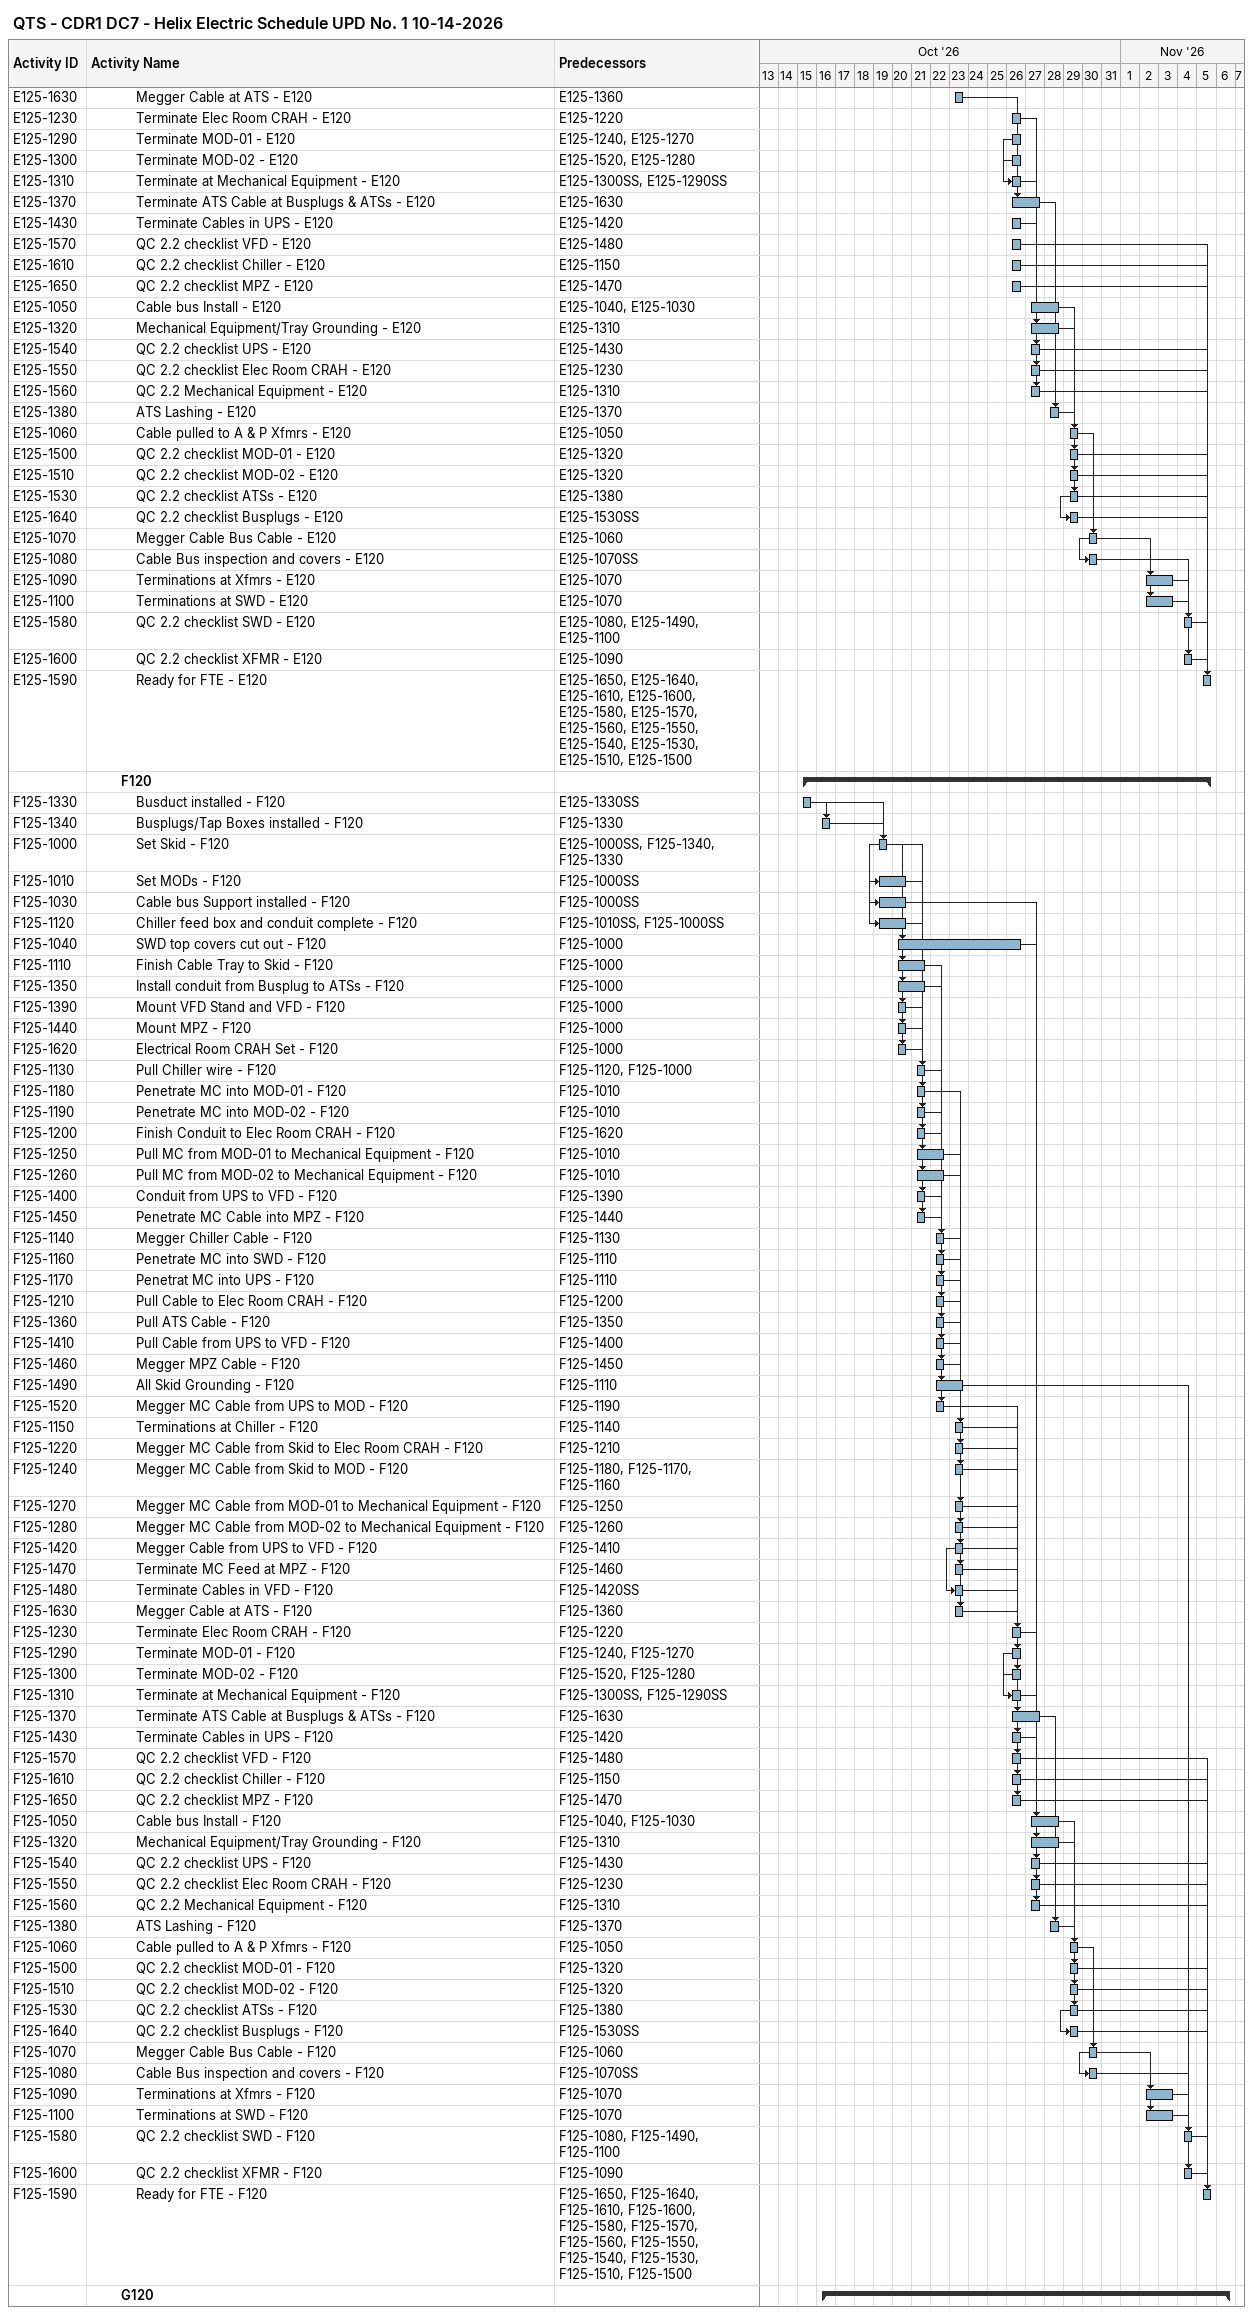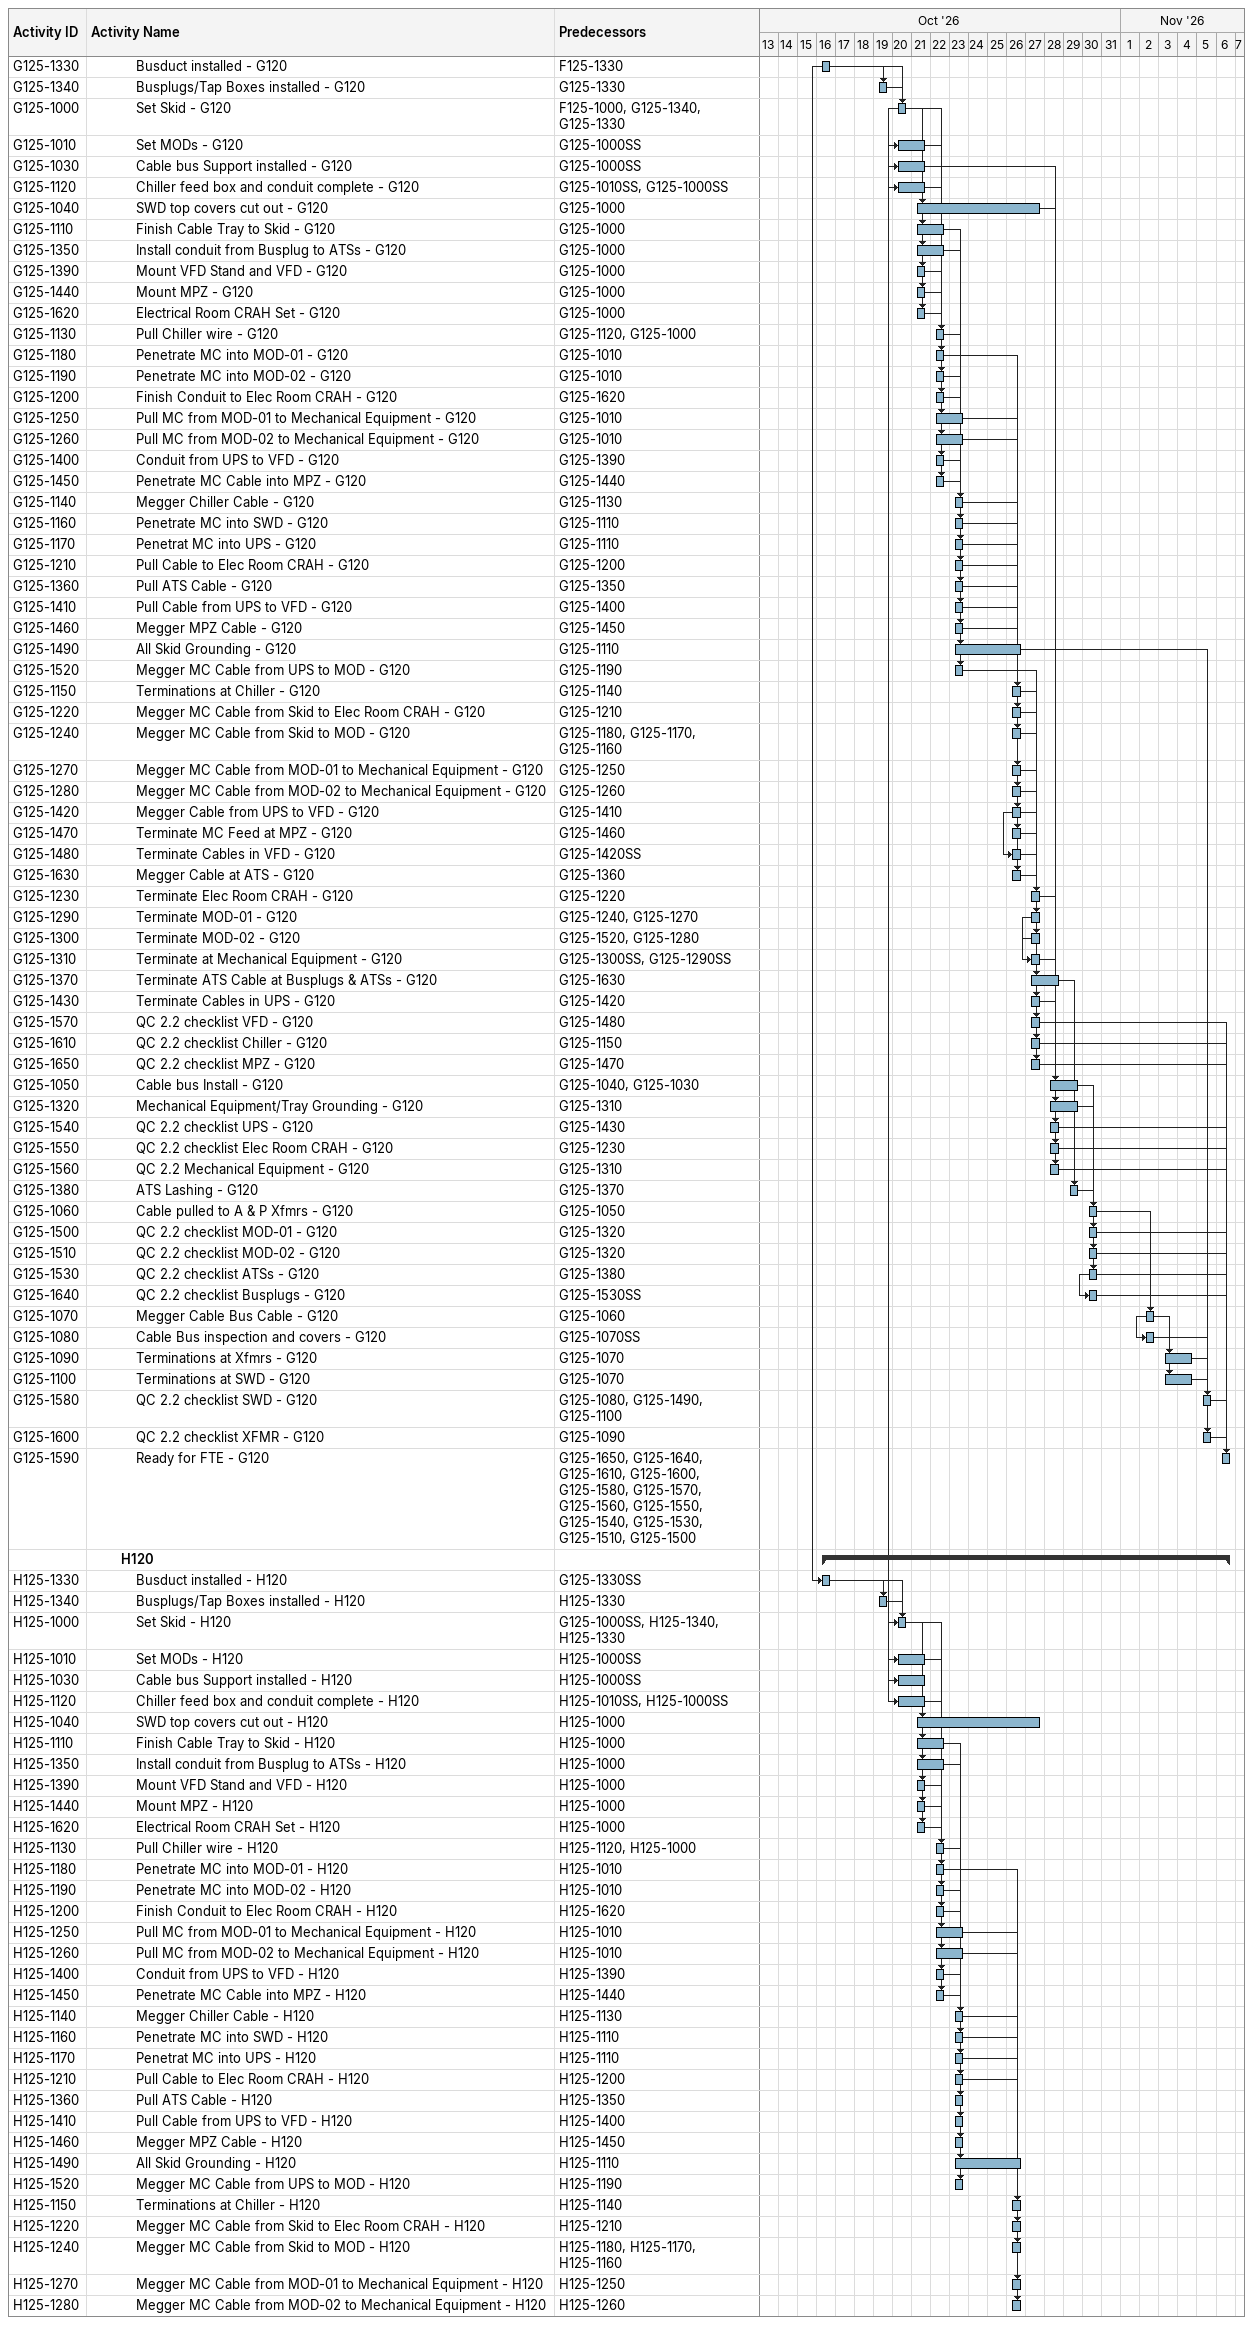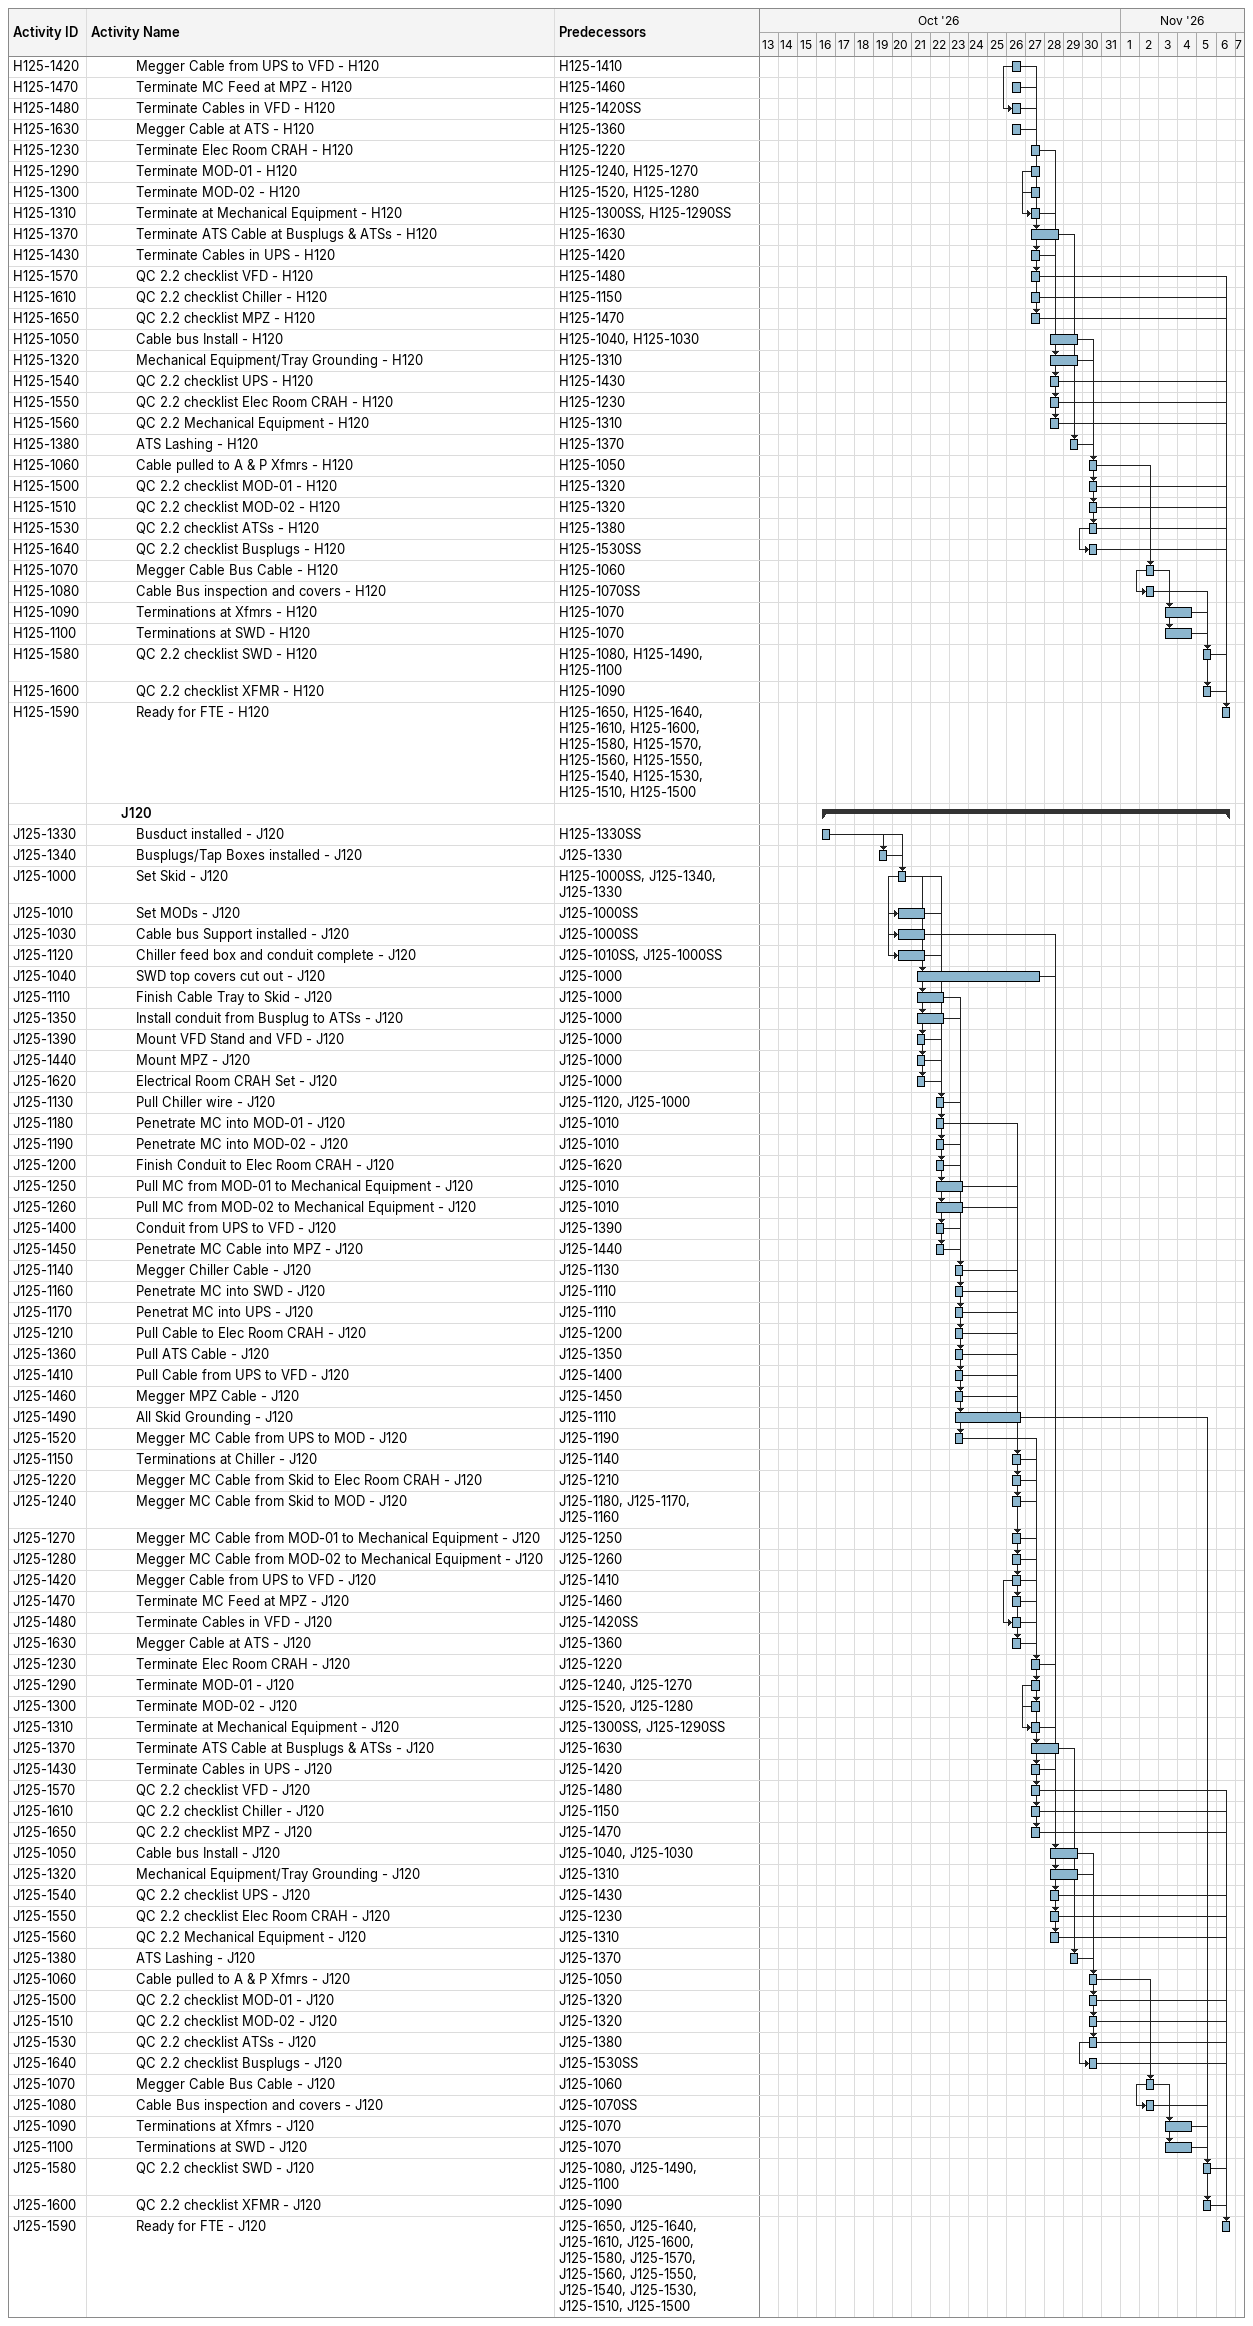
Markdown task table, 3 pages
QTS - CDR1 DC7 - Helix Electric Schedule UPD No. 1 10-14-2026

| ID | Level | Task | Start | Finish | Predecessors |
|---|---|---|---|---|---|
| E125-1630 | 4 | Megger Cable at ATS - E120 | 2026-10-23 | 2026-10-23 | E125-1360 |
| E125-1230 | 4 | Terminate Elec Room CRAH - E120 | 2026-10-26 | 2026-10-26 | E125-1220 |
| E125-1290 | 4 | Terminate MOD-01 - E120 | 2026-10-26 | 2026-10-26 | E125-1240, E125-1270 |
| E125-1300 | 4 | Terminate MOD-02 - E120 | 2026-10-26 | 2026-10-26 | E125-1520, E125-1280 |
| E125-1310 | 4 | Terminate at Mechanical Equipment - E120 | 2026-10-26 | 2026-10-26 | E125-1300SS, E125-1290SS |
| E125-1370 | 4 | Terminate ATS Cable at Busplugs & ATSs - E120 | 2026-10-26 | 2026-10-27 | E125-1630 |
| E125-1430 | 4 | Terminate Cables in UPS - E120 | 2026-10-26 | 2026-10-26 | E125-1420 |
| E125-1570 | 4 | QC 2.2 checklist VFD - E120 | 2026-10-26 | 2026-10-26 | E125-1480 |
| E125-1610 | 4 | QC 2.2 checklist Chiller - E120 | 2026-10-26 | 2026-10-26 | E125-1150 |
| E125-1650 | 4 | QC 2.2 checklist MPZ - E120 | 2026-10-26 | 2026-10-26 | E125-1470 |
| E125-1050 | 4 | Cable bus Install - E120 | 2026-10-27 | 2026-10-28 | E125-1040, E125-1030 |
| E125-1320 | 4 | Mechanical Equipment/Tray Grounding - E120 | 2026-10-27 | 2026-10-28 | E125-1310 |
| E125-1540 | 4 | QC 2.2 checklist UPS - E120 | 2026-10-27 | 2026-10-27 | E125-1430 |
| E125-1550 | 4 | QC 2.2 checklist Elec Room CRAH - E120 | 2026-10-27 | 2026-10-27 | E125-1230 |
| E125-1560 | 4 | QC 2.2 Mechanical Equipment - E120 | 2026-10-27 | 2026-10-27 | E125-1310 |
| E125-1380 | 4 | ATS Lashing - E120 | 2026-10-28 | 2026-10-28 | E125-1370 |
| E125-1060 | 4 | Cable pulled to A & P Xfmrs - E120 | 2026-10-29 | 2026-10-29 | E125-1050 |
| E125-1500 | 4 | QC 2.2 checklist MOD-01 - E120 | 2026-10-29 | 2026-10-29 | E125-1320 |
| E125-1510 | 4 | QC 2.2 checklist MOD-02 - E120 | 2026-10-29 | 2026-10-29 | E125-1320 |
| E125-1530 | 4 | QC 2.2 checklist ATSs - E120 | 2026-10-29 | 2026-10-29 | E125-1380 |
| E125-1640 | 4 | QC 2.2 checklist Busplugs - E120 | 2026-10-29 | 2026-10-29 | E125-1530SS |
| E125-1070 | 4 | Megger Cable Bus Cable - E120 | 2026-10-30 | 2026-10-30 | E125-1060 |
| E125-1080 | 4 | Cable Bus inspection and covers - E120 | 2026-10-30 | 2026-10-30 | E125-1070SS |
| E125-1090 | 4 | Terminations at Xfmrs - E120 | 2026-11-02 | 2026-11-03 | E125-1070 |
| E125-1100 | 4 | Terminations at SWD - E120 | 2026-11-02 | 2026-11-03 | E125-1070 |
| E125-1580 | 4 | QC 2.2 checklist SWD - E120 | 2026-11-04 | 2026-11-04 | E125-1080, E125-1490, E125-1100 |
| E125-1600 | 4 | QC 2.2 checklist XFMR - E120 | 2026-11-04 | 2026-11-04 | E125-1090 |
| E125-1590 | 4 | Ready for FTE - E120 | 2026-11-05 | 2026-11-05 | E125-1650, E125-1640, E125-1610, E125-1600, E125-1580, E125-1570, E125-1560, E125-1550, E125-1540, E125-1530, E125-1510, E125-1500 |
|  | 3 | **F120** | 2026-10-15 | 2026-11-05 |  |
| F125-1330 | 4 | Busduct installed - F120 | 2026-10-15 | 2026-10-15 | E125-1330SS |
| F125-1340 | 4 | Busplugs/Tap Boxes installed - F120 | 2026-10-16 | 2026-10-16 | F125-1330 |
| F125-1000 | 4 | Set Skid - F120 | 2026-10-19 | 2026-10-19 | E125-1000SS, F125-1340, F125-1330 |
| F125-1010 | 4 | Set MODs - F120 | 2026-10-19 | 2026-10-20 | F125-1000SS |
| F125-1030 | 4 | Cable bus Support installed - F120 | 2026-10-19 | 2026-10-20 | F125-1000SS |
| F125-1120 | 4 | Chiller feed box and conduit complete - F120 | 2026-10-19 | 2026-10-20 | F125-1010SS, F125-1000SS |
| F125-1040 | 4 | SWD top covers cut out - F120 | 2026-10-20 | 2026-10-26 | F125-1000 |
| F125-1110 | 4 | Finish Cable Tray to Skid - F120 | 2026-10-20 | 2026-10-21 | F125-1000 |
| F125-1350 | 4 | Install conduit from Busplug to ATSs - F120 | 2026-10-20 | 2026-10-21 | F125-1000 |
| F125-1390 | 4 | Mount VFD Stand and VFD - F120 | 2026-10-20 | 2026-10-20 | F125-1000 |
| F125-1440 | 4 | Mount MPZ - F120 | 2026-10-20 | 2026-10-20 | F125-1000 |
| F125-1620 | 4 | Electrical Room CRAH Set - F120 | 2026-10-20 | 2026-10-20 | F125-1000 |
| F125-1130 | 4 | Pull Chiller wire - F120 | 2026-10-21 | 2026-10-21 | F125-1120, F125-1000 |
| F125-1180 | 4 | Penetrate MC into MOD-01 - F120 | 2026-10-21 | 2026-10-21 | F125-1010 |
| F125-1190 | 4 | Penetrate MC into MOD-02 - F120 | 2026-10-21 | 2026-10-21 | F125-1010 |
| F125-1200 | 4 | Finish Conduit to Elec Room CRAH - F120 | 2026-10-21 | 2026-10-21 | F125-1620 |
| F125-1250 | 4 | Pull MC from MOD-01 to Mechanical Equipment - F120 | 2026-10-21 | 2026-10-22 | F125-1010 |
| F125-1260 | 4 | Pull MC from MOD-02 to Mechanical Equipment - F120 | 2026-10-21 | 2026-10-22 | F125-1010 |
| F125-1400 | 4 | Conduit from UPS to VFD - F120 | 2026-10-21 | 2026-10-21 | F125-1390 |
| F125-1450 | 4 | Penetrate MC Cable into MPZ - F120 | 2026-10-21 | 2026-10-21 | F125-1440 |
| F125-1140 | 4 | Megger Chiller Cable - F120 | 2026-10-22 | 2026-10-22 | F125-1130 |
| F125-1160 | 4 | Penetrate MC into SWD - F120 | 2026-10-22 | 2026-10-22 | F125-1110 |
| F125-1170 | 4 | Penetrat MC into UPS - F120 | 2026-10-22 | 2026-10-22 | F125-1110 |
| F125-1210 | 4 | Pull Cable to Elec Room CRAH - F120 | 2026-10-22 | 2026-10-22 | F125-1200 |
| F125-1360 | 4 | Pull ATS Cable - F120 | 2026-10-22 | 2026-10-22 | F125-1350 |
| F125-1410 | 4 | Pull Cable from UPS to VFD - F120 | 2026-10-22 | 2026-10-22 | F125-1400 |
| F125-1460 | 4 | Megger MPZ Cable - F120 | 2026-10-22 | 2026-10-22 | F125-1450 |
| F125-1490 | 4 | All Skid Grounding - F120 | 2026-10-22 | 2026-10-23 | F125-1110 |
| F125-1520 | 4 | Megger MC Cable from UPS to MOD - F120 | 2026-10-22 | 2026-10-22 | F125-1190 |
| F125-1150 | 4 | Terminations at Chiller - F120 | 2026-10-23 | 2026-10-23 | F125-1140 |
| F125-1220 | 4 | Megger MC Cable from Skid to Elec Room CRAH - F120 | 2026-10-23 | 2026-10-23 | F125-1210 |
| F125-1240 | 4 | Megger MC Cable from Skid to MOD - F120 | 2026-10-23 | 2026-10-23 | F125-1180, F125-1170, F125-1160 |
| F125-1270 | 4 | Megger MC Cable from MOD-01 to Mechanical Equipment - F120 | 2026-10-23 | 2026-10-23 | F125-1250 |
| F125-1280 | 4 | Megger MC Cable from MOD-02 to Mechanical Equipment - F120 | 2026-10-23 | 2026-10-23 | F125-1260 |
| F125-1420 | 4 | Megger Cable from UPS to VFD - F120 | 2026-10-23 | 2026-10-23 | F125-1410 |
| F125-1470 | 4 | Terminate MC Feed at MPZ - F120 | 2026-10-23 | 2026-10-23 | F125-1460 |
| F125-1480 | 4 | Terminate Cables in VFD - F120 | 2026-10-23 | 2026-10-23 | F125-1420SS |
| F125-1630 | 4 | Megger Cable at ATS - F120 | 2026-10-23 | 2026-10-23 | F125-1360 |
| F125-1230 | 4 | Terminate Elec Room CRAH - F120 | 2026-10-26 | 2026-10-26 | F125-1220 |
| F125-1290 | 4 | Terminate MOD-01 - F120 | 2026-10-26 | 2026-10-26 | F125-1240, F125-1270 |
| F125-1300 | 4 | Terminate MOD-02 - F120 | 2026-10-26 | 2026-10-26 | F125-1520, F125-1280 |
| F125-1310 | 4 | Terminate at Mechanical Equipment - F120 | 2026-10-26 | 2026-10-26 | F125-1300SS, F125-1290SS |
| F125-1370 | 4 | Terminate ATS Cable at Busplugs & ATSs - F120 | 2026-10-26 | 2026-10-27 | F125-1630 |
| F125-1430 | 4 | Terminate Cables in UPS - F120 | 2026-10-26 | 2026-10-26 | F125-1420 |
| F125-1570 | 4 | QC 2.2 checklist VFD - F120 | 2026-10-26 | 2026-10-26 | F125-1480 |
| F125-1610 | 4 | QC 2.2 checklist Chiller - F120 | 2026-10-26 | 2026-10-26 | F125-1150 |
| F125-1650 | 4 | QC 2.2 checklist MPZ - F120 | 2026-10-26 | 2026-10-26 | F125-1470 |
| F125-1050 | 4 | Cable bus Install - F120 | 2026-10-27 | 2026-10-28 | F125-1040, F125-1030 |
| F125-1320 | 4 | Mechanical Equipment/Tray Grounding - F120 | 2026-10-27 | 2026-10-28 | F125-1310 |
| F125-1540 | 4 | QC 2.2 checklist UPS - F120 | 2026-10-27 | 2026-10-27 | F125-1430 |
| F125-1550 | 4 | QC 2.2 checklist Elec Room CRAH - F120 | 2026-10-27 | 2026-10-27 | F125-1230 |
| F125-1560 | 4 | QC 2.2 Mechanical Equipment - F120 | 2026-10-27 | 2026-10-27 | F125-1310 |
| F125-1380 | 4 | ATS Lashing - F120 | 2026-10-28 | 2026-10-28 | F125-1370 |
| F125-1060 | 4 | Cable pulled to A & P Xfmrs - F120 | 2026-10-29 | 2026-10-29 | F125-1050 |
| F125-1500 | 4 | QC 2.2 checklist MOD-01 - F120 | 2026-10-29 | 2026-10-29 | F125-1320 |
| F125-1510 | 4 | QC 2.2 checklist MOD-02 - F120 | 2026-10-29 | 2026-10-29 | F125-1320 |
| F125-1530 | 4 | QC 2.2 checklist ATSs - F120 | 2026-10-29 | 2026-10-29 | F125-1380 |
| F125-1640 | 4 | QC 2.2 checklist Busplugs - F120 | 2026-10-29 | 2026-10-29 | F125-1530SS |
| F125-1070 | 4 | Megger Cable Bus Cable - F120 | 2026-10-30 | 2026-10-30 | F125-1060 |
| F125-1080 | 4 | Cable Bus inspection and covers - F120 | 2026-10-30 | 2026-10-30 | F125-1070SS |
| F125-1090 | 4 | Terminations at Xfmrs - F120 | 2026-11-02 | 2026-11-03 | F125-1070 |
| F125-1100 | 4 | Terminations at SWD - F120 | 2026-11-02 | 2026-11-03 | F125-1070 |
| F125-1580 | 4 | QC 2.2 checklist SWD - F120 | 2026-11-04 | 2026-11-04 | F125-1080, F125-1490, F125-1100 |
| F125-1600 | 4 | QC 2.2 checklist XFMR - F120 | 2026-11-04 | 2026-11-04 | F125-1090 |
| F125-1590 | 4 | Ready for FTE - F120 | 2026-11-05 | 2026-11-05 | F125-1650, F125-1640, F125-1610, F125-1600, F125-1580, F125-1570, F125-1560, F125-1550, F125-1540, F125-1530, F125-1510, F125-1500 |
|  | 3 | **G120** | 2026-10-16 | 2026-11-06 |  |
| G125-1330 | 4 | Busduct installed - G120 | 2026-10-16 | 2026-10-16 | F125-1330 |
| G125-1340 | 4 | Busplugs/Tap Boxes installed - G120 | 2026-10-19 | 2026-10-19 | G125-1330 |
| G125-1000 | 4 | Set Skid - G120 | 2026-10-20 | 2026-10-20 | F125-1000, G125-1340, G125-1330 |
| G125-1010 | 4 | Set MODs - G120 | 2026-10-20 | 2026-10-21 | G125-1000SS |
| G125-1030 | 4 | Cable bus Support installed - G120 | 2026-10-20 | 2026-10-21 | G125-1000SS |
| G125-1120 | 4 | Chiller feed box and conduit complete - G120 | 2026-10-20 | 2026-10-21 | G125-1010SS, G125-1000SS |
| G125-1040 | 4 | SWD top covers cut out - G120 | 2026-10-21 | 2026-10-27 | G125-1000 |
| G125-1110 | 4 | Finish Cable Tray to Skid - G120 | 2026-10-21 | 2026-10-22 | G125-1000 |
| G125-1350 | 4 | Install conduit from Busplug to ATSs - G120 | 2026-10-21 | 2026-10-22 | G125-1000 |
| G125-1390 | 4 | Mount VFD Stand and VFD - G120 | 2026-10-21 | 2026-10-21 | G125-1000 |
| G125-1440 | 4 | Mount MPZ - G120 | 2026-10-21 | 2026-10-21 | G125-1000 |
| G125-1620 | 4 | Electrical Room CRAH Set - G120 | 2026-10-21 | 2026-10-21 | G125-1000 |
| G125-1130 | 4 | Pull Chiller wire - G120 | 2026-10-22 | 2026-10-22 | G125-1120, G125-1000 |
| G125-1180 | 4 | Penetrate MC into MOD-01 - G120 | 2026-10-22 | 2026-10-22 | G125-1010 |
| G125-1190 | 4 | Penetrate MC into MOD-02 - G120 | 2026-10-22 | 2026-10-22 | G125-1010 |
| G125-1200 | 4 | Finish Conduit to Elec Room CRAH - G120 | 2026-10-22 | 2026-10-22 | G125-1620 |
| G125-1250 | 4 | Pull MC from MOD-01 to Mechanical Equipment - G120 | 2026-10-22 | 2026-10-23 | G125-1010 |
| G125-1260 | 4 | Pull MC from MOD-02 to Mechanical Equipment - G120 | 2026-10-22 | 2026-10-23 | G125-1010 |
| G125-1400 | 4 | Conduit from UPS to VFD - G120 | 2026-10-22 | 2026-10-22 | G125-1390 |
| G125-1450 | 4 | Penetrate MC Cable into MPZ - G120 | 2026-10-22 | 2026-10-22 | G125-1440 |
| G125-1140 | 4 | Megger Chiller Cable - G120 | 2026-10-23 | 2026-10-23 | G125-1130 |
| G125-1160 | 4 | Penetrate MC into SWD - G120 | 2026-10-23 | 2026-10-23 | G125-1110 |
| G125-1170 | 4 | Penetrat MC into UPS - G120 | 2026-10-23 | 2026-10-23 | G125-1110 |
| G125-1210 | 4 | Pull Cable to Elec Room CRAH - G120 | 2026-10-23 | 2026-10-23 | G125-1200 |
| G125-1360 | 4 | Pull ATS Cable - G120 | 2026-10-23 | 2026-10-23 | G125-1350 |
| G125-1410 | 4 | Pull Cable from UPS to VFD - G120 | 2026-10-23 | 2026-10-23 | G125-1400 |
| G125-1460 | 4 | Megger MPZ Cable - G120 | 2026-10-23 | 2026-10-23 | G125-1450 |
| G125-1490 | 4 | All Skid Grounding - G120 | 2026-10-23 | 2026-10-26 | G125-1110 |
| G125-1520 | 4 | Megger MC Cable from UPS to MOD - G120 | 2026-10-23 | 2026-10-23 | G125-1190 |
| G125-1150 | 4 | Terminations at Chiller - G120 | 2026-10-26 | 2026-10-26 | G125-1140 |
| G125-1220 | 4 | Megger MC Cable from Skid to Elec Room CRAH - G120 | 2026-10-26 | 2026-10-26 | G125-1210 |
| G125-1240 | 4 | Megger MC Cable from Skid to MOD - G120 | 2026-10-26 | 2026-10-26 | G125-1180, G125-1170, G125-1160 |
| G125-1270 | 4 | Megger MC Cable from MOD-01 to Mechanical Equipment - G120 | 2026-10-26 | 2026-10-26 | G125-1250 |
| G125-1280 | 4 | Megger MC Cable from MOD-02 to Mechanical Equipment - G120 | 2026-10-26 | 2026-10-26 | G125-1260 |
| G125-1420 | 4 | Megger Cable from UPS to VFD - G120 | 2026-10-26 | 2026-10-26 | G125-1410 |
| G125-1470 | 4 | Terminate MC Feed at MPZ - G120 | 2026-10-26 | 2026-10-26 | G125-1460 |
| G125-1480 | 4 | Terminate Cables in VFD - G120 | 2026-10-26 | 2026-10-26 | G125-1420SS |
| G125-1630 | 4 | Megger Cable at ATS - G120 | 2026-10-26 | 2026-10-26 | G125-1360 |
| G125-1230 | 4 | Terminate Elec Room CRAH - G120 | 2026-10-27 | 2026-10-27 | G125-1220 |
| G125-1290 | 4 | Terminate MOD-01 - G120 | 2026-10-27 | 2026-10-27 | G125-1240, G125-1270 |
| G125-1300 | 4 | Terminate MOD-02 - G120 | 2026-10-27 | 2026-10-27 | G125-1520, G125-1280 |
| G125-1310 | 4 | Terminate at Mechanical Equipment - G120 | 2026-10-27 | 2026-10-27 | G125-1300SS, G125-1290SS |
| G125-1370 | 4 | Terminate ATS Cable at Busplugs & ATSs - G120 | 2026-10-27 | 2026-10-28 | G125-1630 |
| G125-1430 | 4 | Terminate Cables in UPS - G120 | 2026-10-27 | 2026-10-27 | G125-1420 |
| G125-1570 | 4 | QC 2.2 checklist VFD - G120 | 2026-10-27 | 2026-10-27 | G125-1480 |
| G125-1610 | 4 | QC 2.2 checklist Chiller - G120 | 2026-10-27 | 2026-10-27 | G125-1150 |
| G125-1650 | 4 | QC 2.2 checklist MPZ - G120 | 2026-10-27 | 2026-10-27 | G125-1470 |
| G125-1050 | 4 | Cable bus Install - G120 | 2026-10-28 | 2026-10-29 | G125-1040, G125-1030 |
| G125-1320 | 4 | Mechanical Equipment/Tray Grounding - G120 | 2026-10-28 | 2026-10-29 | G125-1310 |
| G125-1540 | 4 | QC 2.2 checklist UPS - G120 | 2026-10-28 | 2026-10-28 | G125-1430 |
| G125-1550 | 4 | QC 2.2 checklist Elec Room CRAH - G120 | 2026-10-28 | 2026-10-28 | G125-1230 |
| G125-1560 | 4 | QC 2.2 Mechanical Equipment - G120 | 2026-10-28 | 2026-10-28 | G125-1310 |
| G125-1380 | 4 | ATS Lashing - G120 | 2026-10-29 | 2026-10-29 | G125-1370 |
| G125-1060 | 4 | Cable pulled to A & P Xfmrs - G120 | 2026-10-30 | 2026-10-30 | G125-1050 |
| G125-1500 | 4 | QC 2.2 checklist MOD-01 - G120 | 2026-10-30 | 2026-10-30 | G125-1320 |
| G125-1510 | 4 | QC 2.2 checklist MOD-02 - G120 | 2026-10-30 | 2026-10-30 | G125-1320 |
| G125-1530 | 4 | QC 2.2 checklist ATSs - G120 | 2026-10-30 | 2026-10-30 | G125-1380 |
| G125-1640 | 4 | QC 2.2 checklist Busplugs - G120 | 2026-10-30 | 2026-10-30 | G125-1530SS |
| G125-1070 | 4 | Megger Cable Bus Cable - G120 | 2026-11-02 | 2026-11-02 | G125-1060 |
| G125-1080 | 4 | Cable Bus inspection and covers - G120 | 2026-11-02 | 2026-11-02 | G125-1070SS |
| G125-1090 | 4 | Terminations at Xfmrs - G120 | 2026-11-03 | 2026-11-04 | G125-1070 |
| G125-1100 | 4 | Terminations at SWD - G120 | 2026-11-03 | 2026-11-04 | G125-1070 |
| G125-1580 | 4 | QC 2.2 checklist SWD - G120 | 2026-11-05 | 2026-11-05 | G125-1080, G125-1490, G125-1100 |
| G125-1600 | 4 | QC 2.2 checklist XFMR - G120 | 2026-11-05 | 2026-11-05 | G125-1090 |
| G125-1590 | 4 | Ready for FTE - G120 | 2026-11-06 | 2026-11-06 | G125-1650, G125-1640, G125-1610, G125-1600, G125-1580, G125-1570, G125-1560, G125-1550, G125-1540, G125-1530, G125-1510, G125-1500 |
|  | 3 | **H120** | 2026-10-16 | 2026-11-06 |  |
| H125-1330 | 4 | Busduct installed - H120 | 2026-10-16 | 2026-10-16 | G125-1330SS |
| H125-1340 | 4 | Busplugs/Tap Boxes installed - H120 | 2026-10-19 | 2026-10-19 | H125-1330 |
| H125-1000 | 4 | Set Skid - H120 | 2026-10-20 | 2026-10-20 | G125-1000SS, H125-1340, H125-1330 |
| H125-1010 | 4 | Set MODs - H120 | 2026-10-20 | 2026-10-21 | H125-1000SS |
| H125-1030 | 4 | Cable bus Support installed - H120 | 2026-10-20 | 2026-10-21 | H125-1000SS |
| H125-1120 | 4 | Chiller feed box and conduit complete - H120 | 2026-10-20 | 2026-10-21 | H125-1010SS, H125-1000SS |
| H125-1040 | 4 | SWD top covers cut out - H120 | 2026-10-21 | 2026-10-27 | H125-1000 |
| H125-1110 | 4 | Finish Cable Tray to Skid - H120 | 2026-10-21 | 2026-10-22 | H125-1000 |
| H125-1350 | 4 | Install conduit from Busplug to ATSs - H120 | 2026-10-21 | 2026-10-22 | H125-1000 |
| H125-1390 | 4 | Mount VFD Stand and VFD - H120 | 2026-10-21 | 2026-10-21 | H125-1000 |
| H125-1440 | 4 | Mount MPZ - H120 | 2026-10-21 | 2026-10-21 | H125-1000 |
| H125-1620 | 4 | Electrical Room CRAH Set - H120 | 2026-10-21 | 2026-10-21 | H125-1000 |
| H125-1130 | 4 | Pull Chiller wire - H120 | 2026-10-22 | 2026-10-22 | H125-1120, H125-1000 |
| H125-1180 | 4 | Penetrate MC into MOD-01 - H120 | 2026-10-22 | 2026-10-22 | H125-1010 |
| H125-1190 | 4 | Penetrate MC into MOD-02 - H120 | 2026-10-22 | 2026-10-22 | H125-1010 |
| H125-1200 | 4 | Finish Conduit to Elec Room CRAH - H120 | 2026-10-22 | 2026-10-22 | H125-1620 |
| H125-1250 | 4 | Pull MC from MOD-01 to Mechanical Equipment - H120 | 2026-10-22 | 2026-10-23 | H125-1010 |
| H125-1260 | 4 | Pull MC from MOD-02 to Mechanical Equipment - H120 | 2026-10-22 | 2026-10-23 | H125-1010 |
| H125-1400 | 4 | Conduit from UPS to VFD - H120 | 2026-10-22 | 2026-10-22 | H125-1390 |
| H125-1450 | 4 | Penetrate MC Cable into MPZ - H120 | 2026-10-22 | 2026-10-22 | H125-1440 |
| H125-1140 | 4 | Megger Chiller Cable - H120 | 2026-10-23 | 2026-10-23 | H125-1130 |
| H125-1160 | 4 | Penetrate MC into SWD - H120 | 2026-10-23 | 2026-10-23 | H125-1110 |
| H125-1170 | 4 | Penetrat MC into UPS - H120 | 2026-10-23 | 2026-10-23 | H125-1110 |
| H125-1210 | 4 | Pull Cable to Elec Room CRAH - H120 | 2026-10-23 | 2026-10-23 | H125-1200 |
| H125-1360 | 4 | Pull ATS Cable - H120 | 2026-10-23 | 2026-10-23 | H125-1350 |
| H125-1410 | 4 | Pull Cable from UPS to VFD - H120 | 2026-10-23 | 2026-10-23 | H125-1400 |
| H125-1460 | 4 | Megger MPZ Cable - H120 | 2026-10-23 | 2026-10-23 | H125-1450 |
| H125-1490 | 4 | All Skid Grounding - H120 | 2026-10-23 | 2026-10-26 | H125-1110 |
| H125-1520 | 4 | Megger MC Cable from UPS to MOD - H120 | 2026-10-23 | 2026-10-23 | H125-1190 |
| H125-1150 | 4 | Terminations at Chiller - H120 | 2026-10-26 | 2026-10-26 | H125-1140 |
| H125-1220 | 4 | Megger MC Cable from Skid to Elec Room CRAH - H120 | 2026-10-26 | 2026-10-26 | H125-1210 |
| H125-1240 | 4 | Megger MC Cable from Skid to MOD - H120 | 2026-10-26 | 2026-10-26 | H125-1180, H125-1170, H125-1160 |
| H125-1270 | 4 | Megger MC Cable from MOD-01 to Mechanical Equipment - H120 | 2026-10-26 | 2026-10-26 | H125-1250 |
| H125-1280 | 4 | Megger MC Cable from MOD-02 to Mechanical Equipment - H120 | 2026-10-26 | 2026-10-26 | H125-1260 |
| H125-1420 | 4 | Megger Cable from UPS to VFD - H120 | 2026-10-26 | 2026-10-26 | H125-1410 |
| H125-1470 | 4 | Terminate MC Feed at MPZ - H120 | 2026-10-26 | 2026-10-26 | H125-1460 |
| H125-1480 | 4 | Terminate Cables in VFD - H120 | 2026-10-26 | 2026-10-26 | H125-1420SS |
| H125-1630 | 4 | Megger Cable at ATS - H120 | 2026-10-26 | 2026-10-26 | H125-1360 |
| H125-1230 | 4 | Terminate Elec Room CRAH - H120 | 2026-10-27 | 2026-10-27 | H125-1220 |
| H125-1290 | 4 | Terminate MOD-01 - H120 | 2026-10-27 | 2026-10-27 | H125-1240, H125-1270 |
| H125-1300 | 4 | Terminate MOD-02 - H120 | 2026-10-27 | 2026-10-27 | H125-1520, H125-1280 |
| H125-1310 | 4 | Terminate at Mechanical Equipment - H120 | 2026-10-27 | 2026-10-27 | H125-1300SS, H125-1290SS |
| H125-1370 | 4 | Terminate ATS Cable at Busplugs & ATSs - H120 | 2026-10-27 | 2026-10-28 | H125-1630 |
| H125-1430 | 4 | Terminate Cables in UPS - H120 | 2026-10-27 | 2026-10-27 | H125-1420 |
| H125-1570 | 4 | QC 2.2 checklist VFD - H120 | 2026-10-27 | 2026-10-27 | H125-1480 |
| H125-1610 | 4 | QC 2.2 checklist Chiller - H120 | 2026-10-27 | 2026-10-27 | H125-1150 |
| H125-1650 | 4 | QC 2.2 checklist MPZ - H120 | 2026-10-27 | 2026-10-27 | H125-1470 |
| H125-1050 | 4 | Cable bus Install - H120 | 2026-10-28 | 2026-10-29 | H125-1040, H125-1030 |
| H125-1320 | 4 | Mechanical Equipment/Tray Grounding - H120 | 2026-10-28 | 2026-10-29 | H125-1310 |
| H125-1540 | 4 | QC 2.2 checklist UPS - H120 | 2026-10-28 | 2026-10-28 | H125-1430 |
| H125-1550 | 4 | QC 2.2 checklist Elec Room CRAH - H120 | 2026-10-28 | 2026-10-28 | H125-1230 |
| H125-1560 | 4 | QC 2.2 Mechanical Equipment - H120 | 2026-10-28 | 2026-10-28 | H125-1310 |
| H125-1380 | 4 | ATS Lashing - H120 | 2026-10-29 | 2026-10-29 | H125-1370 |
| H125-1060 | 4 | Cable pulled to A & P Xfmrs - H120 | 2026-10-30 | 2026-10-30 | H125-1050 |
| H125-1500 | 4 | QC 2.2 checklist MOD-01 - H120 | 2026-10-30 | 2026-10-30 | H125-1320 |
| H125-1510 | 4 | QC 2.2 checklist MOD-02 - H120 | 2026-10-30 | 2026-10-30 | H125-1320 |
| H125-1530 | 4 | QC 2.2 checklist ATSs - H120 | 2026-10-30 | 2026-10-30 | H125-1380 |
| H125-1640 | 4 | QC 2.2 checklist Busplugs - H120 | 2026-10-30 | 2026-10-30 | H125-1530SS |
| H125-1070 | 4 | Megger Cable Bus Cable - H120 | 2026-11-02 | 2026-11-02 | H125-1060 |
| H125-1080 | 4 | Cable Bus inspection and covers - H120 | 2026-11-02 | 2026-11-02 | H125-1070SS |
| H125-1090 | 4 | Terminations at Xfmrs - H120 | 2026-11-03 | 2026-11-04 | H125-1070 |
| H125-1100 | 4 | Terminations at SWD - H120 | 2026-11-03 | 2026-11-04 | H125-1070 |
| H125-1580 | 4 | QC 2.2 checklist SWD - H120 | 2026-11-05 | 2026-11-05 | H125-1080, H125-1490, H125-1100 |
| H125-1600 | 4 | QC 2.2 checklist XFMR - H120 | 2026-11-05 | 2026-11-05 | H125-1090 |
| H125-1590 | 4 | Ready for FTE - H120 | 2026-11-06 | 2026-11-06 | H125-1650, H125-1640, H125-1610, H125-1600, H125-1580, H125-1570, H125-1560, H125-1550, H125-1540, H125-1530, H125-1510, H125-1500 |
|  | 3 | **J120** | 2026-10-16 | 2026-11-06 |  |
| J125-1330 | 4 | Busduct installed - J120 | 2026-10-16 | 2026-10-16 | H125-1330SS |
| J125-1340 | 4 | Busplugs/Tap Boxes installed - J120 | 2026-10-19 | 2026-10-19 | J125-1330 |
| J125-1000 | 4 | Set Skid - J120 | 2026-10-20 | 2026-10-20 | H125-1000SS, J125-1340, J125-1330 |
| J125-1010 | 4 | Set MODs - J120 | 2026-10-20 | 2026-10-21 | J125-1000SS |
| J125-1030 | 4 | Cable bus Support installed - J120 | 2026-10-20 | 2026-10-21 | J125-1000SS |
| J125-1120 | 4 | Chiller feed box and conduit complete - J120 | 2026-10-20 | 2026-10-21 | J125-1010SS, J125-1000SS |
| J125-1040 | 4 | SWD top covers cut out - J120 | 2026-10-21 | 2026-10-27 | J125-1000 |
| J125-1110 | 4 | Finish Cable Tray to Skid - J120 | 2026-10-21 | 2026-10-22 | J125-1000 |
| J125-1350 | 4 | Install conduit from Busplug to ATSs - J120 | 2026-10-21 | 2026-10-22 | J125-1000 |
| J125-1390 | 4 | Mount VFD Stand and VFD - J120 | 2026-10-21 | 2026-10-21 | J125-1000 |
| J125-1440 | 4 | Mount MPZ - J120 | 2026-10-21 | 2026-10-21 | J125-1000 |
| J125-1620 | 4 | Electrical Room CRAH Set - J120 | 2026-10-21 | 2026-10-21 | J125-1000 |
| J125-1130 | 4 | Pull Chiller wire - J120 | 2026-10-22 | 2026-10-22 | J125-1120, J125-1000 |
| J125-1180 | 4 | Penetrate MC into MOD-01 - J120 | 2026-10-22 | 2026-10-22 | J125-1010 |
| J125-1190 | 4 | Penetrate MC into MOD-02 - J120 | 2026-10-22 | 2026-10-22 | J125-1010 |
| J125-1200 | 4 | Finish Conduit to Elec Room CRAH - J120 | 2026-10-22 | 2026-10-22 | J125-1620 |
| J125-1250 | 4 | Pull MC from MOD-01 to Mechanical Equipment - J120 | 2026-10-22 | 2026-10-23 | J125-1010 |
| J125-1260 | 4 | Pull MC from MOD-02 to Mechanical Equipment - J120 | 2026-10-22 | 2026-10-23 | J125-1010 |
| J125-1400 | 4 | Conduit from UPS to VFD - J120 | 2026-10-22 | 2026-10-22 | J125-1390 |
| J125-1450 | 4 | Penetrate MC Cable into MPZ - J120 | 2026-10-22 | 2026-10-22 | J125-1440 |
| J125-1140 | 4 | Megger Chiller Cable - J120 | 2026-10-23 | 2026-10-23 | J125-1130 |
| J125-1160 | 4 | Penetrate MC into SWD - J120 | 2026-10-23 | 2026-10-23 | J125-1110 |
| J125-1170 | 4 | Penetrat MC into UPS - J120 | 2026-10-23 | 2026-10-23 | J125-1110 |
| J125-1210 | 4 | Pull Cable to Elec Room CRAH - J120 | 2026-10-23 | 2026-10-23 | J125-1200 |
| J125-1360 | 4 | Pull ATS Cable - J120 | 2026-10-23 | 2026-10-23 | J125-1350 |
| J125-1410 | 4 | Pull Cable from UPS to VFD - J120 | 2026-10-23 | 2026-10-23 | J125-1400 |
| J125-1460 | 4 | Megger MPZ Cable - J120 | 2026-10-23 | 2026-10-23 | J125-1450 |
| J125-1490 | 4 | All Skid Grounding - J120 | 2026-10-23 | 2026-10-26 | J125-1110 |
| J125-1520 | 4 | Megger MC Cable from UPS to MOD - J120 | 2026-10-23 | 2026-10-23 | J125-1190 |
| J125-1150 | 4 | Terminations at Chiller - J120 | 2026-10-26 | 2026-10-26 | J125-1140 |
| J125-1220 | 4 | Megger MC Cable from Skid to Elec Room CRAH - J120 | 2026-10-26 | 2026-10-26 | J125-1210 |
| J125-1240 | 4 | Megger MC Cable from Skid to MOD - J120 | 2026-10-26 | 2026-10-26 | J125-1180, J125-1170, J125-1160 |
| J125-1270 | 4 | Megger MC Cable from MOD-01 to Mechanical Equipment - J120 | 2026-10-26 | 2026-10-26 | J125-1250 |
| J125-1280 | 4 | Megger MC Cable from MOD-02 to Mechanical Equipment - J120 | 2026-10-26 | 2026-10-26 | J125-1260 |
| J125-1420 | 4 | Megger Cable from UPS to VFD - J120 | 2026-10-26 | 2026-10-26 | J125-1410 |
| J125-1470 | 4 | Terminate MC Feed at MPZ - J120 | 2026-10-26 | 2026-10-26 | J125-1460 |
| J125-1480 | 4 | Terminate Cables in VFD - J120 | 2026-10-26 | 2026-10-26 | J125-1420SS |
| J125-1630 | 4 | Megger Cable at ATS - J120 | 2026-10-26 | 2026-10-26 | J125-1360 |
| J125-1230 | 4 | Terminate Elec Room CRAH - J120 | 2026-10-27 | 2026-10-27 | J125-1220 |
| J125-1290 | 4 | Terminate MOD-01 - J120 | 2026-10-27 | 2026-10-27 | J125-1240, J125-1270 |
| J125-1300 | 4 | Terminate MOD-02 - J120 | 2026-10-27 | 2026-10-27 | J125-1520, J125-1280 |
| J125-1310 | 4 | Terminate at Mechanical Equipment - J120 | 2026-10-27 | 2026-10-27 | J125-1300SS, J125-1290SS |
| J125-1370 | 4 | Terminate ATS Cable at Busplugs & ATSs - J120 | 2026-10-27 | 2026-10-28 | J125-1630 |
| J125-1430 | 4 | Terminate Cables in UPS - J120 | 2026-10-27 | 2026-10-27 | J125-1420 |
| J125-1570 | 4 | QC 2.2 checklist VFD - J120 | 2026-10-27 | 2026-10-27 | J125-1480 |
| J125-1610 | 4 | QC 2.2 checklist Chiller - J120 | 2026-10-27 | 2026-10-27 | J125-1150 |
| J125-1650 | 4 | QC 2.2 checklist MPZ - J120 | 2026-10-27 | 2026-10-27 | J125-1470 |
| J125-1050 | 4 | Cable bus Install - J120 | 2026-10-28 | 2026-10-29 | J125-1040, J125-1030 |
| J125-1320 | 4 | Mechanical Equipment/Tray Grounding - J120 | 2026-10-28 | 2026-10-29 | J125-1310 |
| J125-1540 | 4 | QC 2.2 checklist UPS - J120 | 2026-10-28 | 2026-10-28 | J125-1430 |
| J125-1550 | 4 | QC 2.2 checklist Elec Room CRAH - J120 | 2026-10-28 | 2026-10-28 | J125-1230 |
| J125-1560 | 4 | QC 2.2 Mechanical Equipment - J120 | 2026-10-28 | 2026-10-28 | J125-1310 |
| J125-1380 | 4 | ATS Lashing - J120 | 2026-10-29 | 2026-10-29 | J125-1370 |
| J125-1060 | 4 | Cable pulled to A & P Xfmrs - J120 | 2026-10-30 | 2026-10-30 | J125-1050 |
| J125-1500 | 4 | QC 2.2 checklist MOD-01 - J120 | 2026-10-30 | 2026-10-30 | J125-1320 |
| J125-1510 | 4 | QC 2.2 checklist MOD-02 - J120 | 2026-10-30 | 2026-10-30 | J125-1320 |
| J125-1530 | 4 | QC 2.2 checklist ATSs - J120 | 2026-10-30 | 2026-10-30 | J125-1380 |
| J125-1640 | 4 | QC 2.2 checklist Busplugs - J120 | 2026-10-30 | 2026-10-30 | J125-1530SS |
| J125-1070 | 4 | Megger Cable Bus Cable - J120 | 2026-11-02 | 2026-11-02 | J125-1060 |
| J125-1080 | 4 | Cable Bus inspection and covers - J120 | 2026-11-02 | 2026-11-02 | J125-1070SS |
| J125-1090 | 4 | Terminations at Xfmrs - J120 | 2026-11-03 | 2026-11-04 | J125-1070 |
| J125-1100 | 4 | Terminations at SWD - J120 | 2026-11-03 | 2026-11-04 | J125-1070 |
| J125-1580 | 4 | QC 2.2 checklist SWD - J120 | 2026-11-05 | 2026-11-05 | J125-1080, J125-1490, J125-1100 |
| J125-1600 | 4 | QC 2.2 checklist XFMR - J120 | 2026-11-05 | 2026-11-05 | J125-1090 |
| J125-1590 | 4 | Ready for FTE - J120 | 2026-11-06 | 2026-11-06 | J125-1650, J125-1640, J125-1610, J125-1600, J125-1580, J125-1570, J125-1560, J125-1550, J125-1540, J125-1530, J125-1510, J125-1500 |
